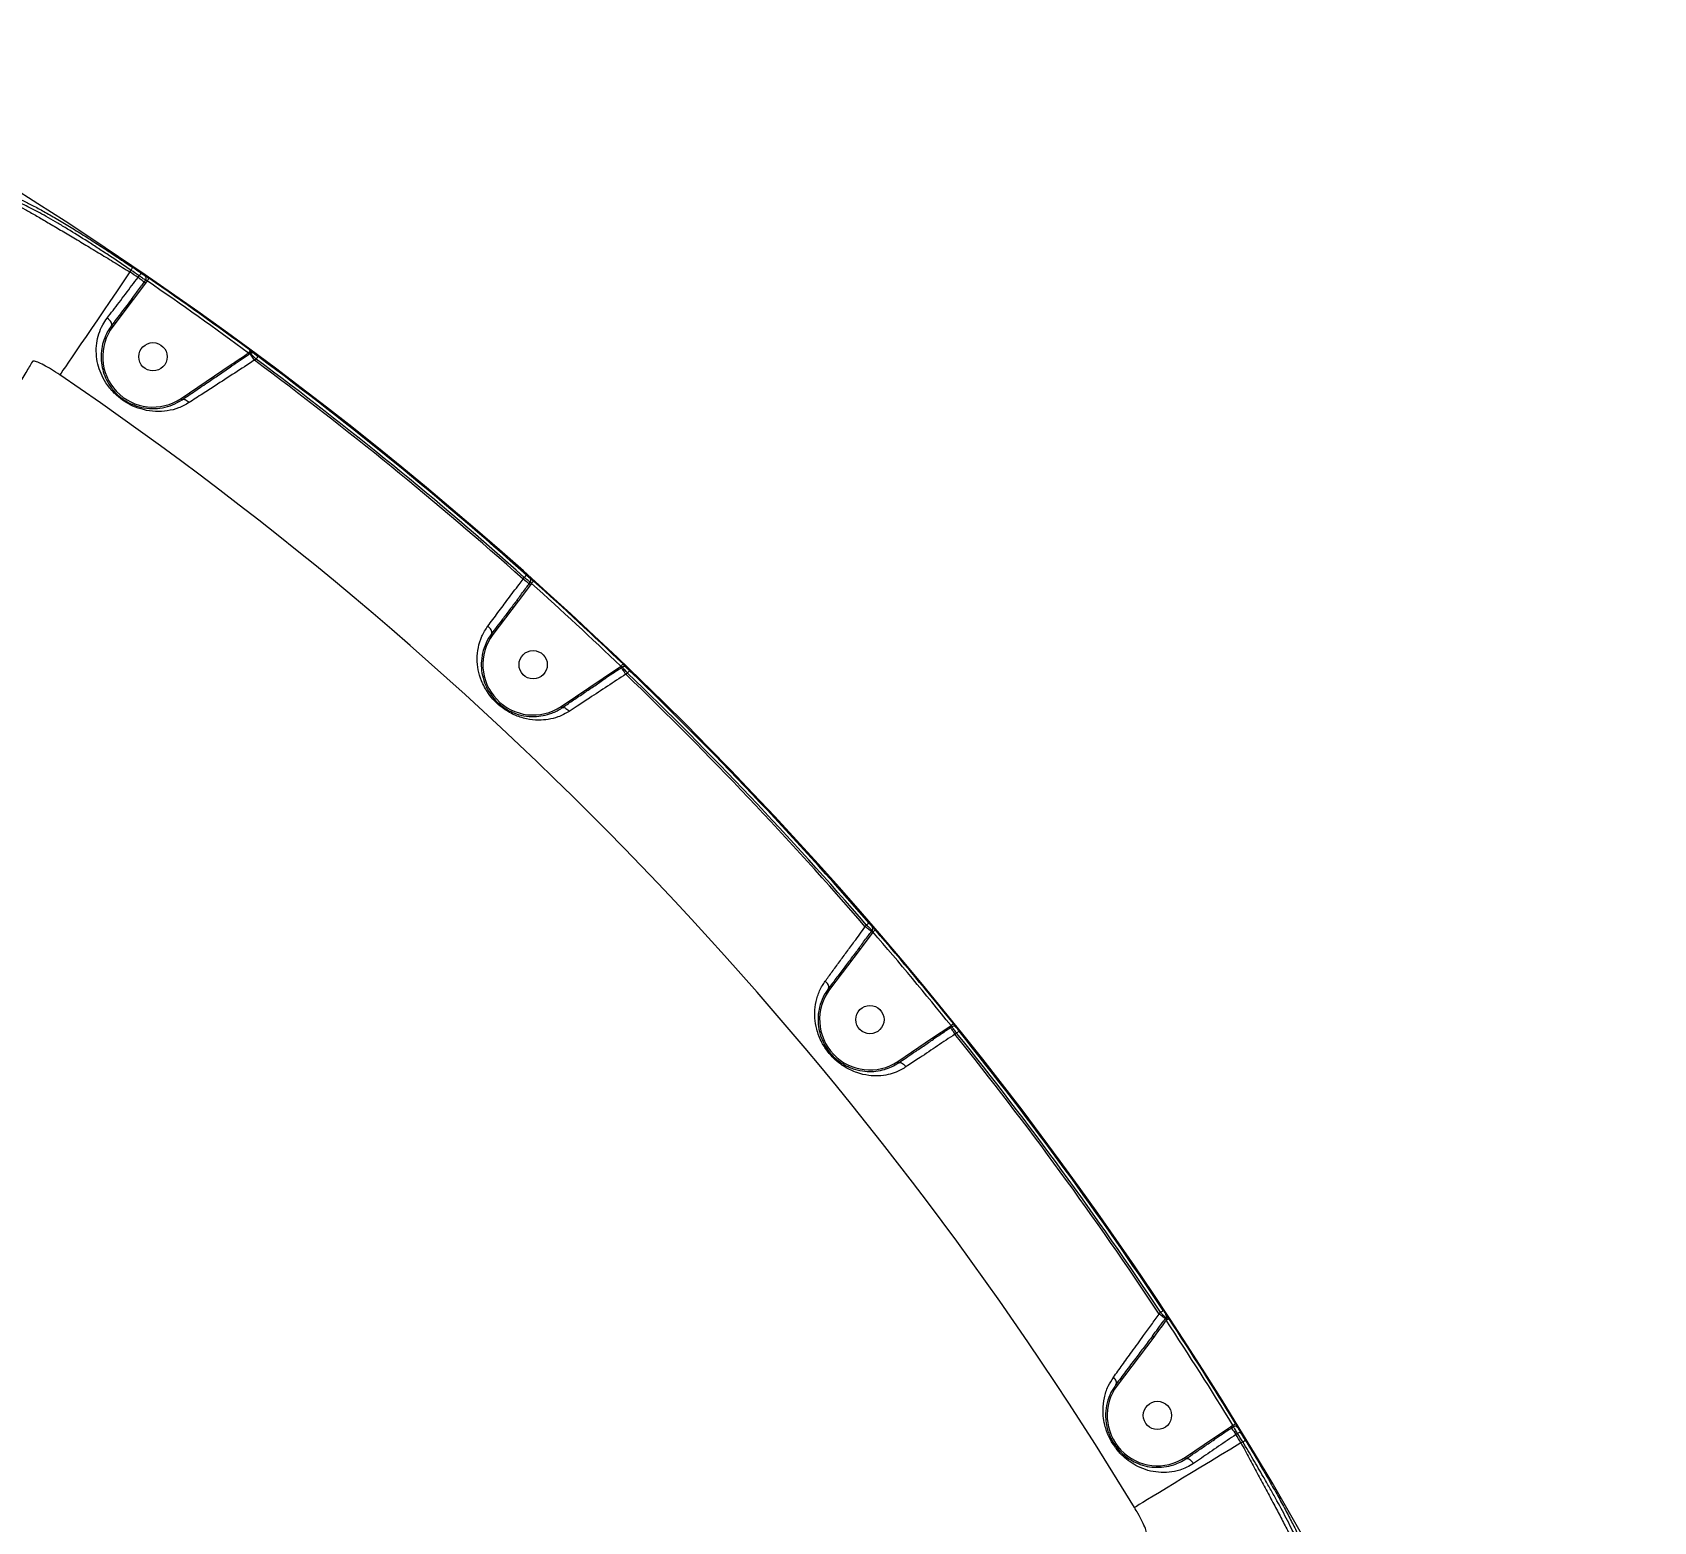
# Model space of a CAD drawing. Header units: millimetres. Extents: x -10374 to 11119, y -8221 to 9433.
# Drawn here: x -996 to -480, y -1612 to -1138 of the extents above; entities that cross this region are included whole.
import ezdxf

# ---------------------------------------------------------------- set-up
doc = ezdxf.new("R2010")
doc.units = ezdxf.units.MM
for name, color, linetype in [('DIKOM_ОБЪЕКТ', 7, 'Continuous'), ('DIKOM_РАЗМЕР_ЗОНА', 7, 'Continuous'), ('DIKOM_РАЗМЕР_ОБЪЕКТА', 7, 'Continuous')]:
    doc.layers.add(name, color=color, linetype=linetype)
doc.styles.add('style1', font='arial.ttf', dxfattribs={"width": 0.8})
doc.dimstyles.new('1-50', dxfattribs={"dimtxt": 300, "dimasz": 200, "dimexe": 100, "dimexo": 0, "dimgap": 100, "dimtad": 0, "dimdec": 0, "dimtxsty": 'style1', "dimcen": 0, "dimclrd": 7, "dimclre": 7, "dimadec": 1, "dimazin": 2, "dimtfac": 1, "dimtdec": 0, "dimtmove": 1, "dimatfit": 3, "dimfxl": 0, "dimlwd": 25, "dimlwe": 18, "dimarcsym": 0})

# ---------------------------------------------------------------- blocks, each defined once
blk = doc.blocks.new('*D16')
at = {"layer": 'Defpoints', "color": 0, "transparency": 16777216}
for p in [(-9045.1, 5161.67), (3694.49, 5161.67), (1813.16, -6719.94)]:
    blk.add_point(p, dxfattribs=at)
at = {"layer": 'DIKOM_РАЗМЕР_ОБЪЕКТА', "color": 7, "lineweight": 18, "transparency": 16777216}
for p, q in [((3694.49, 5161.67), (-9145.1, 5161.67)), ((1813.16, -6719.94), (-9145.1, -6719.94))]:
    blk.add_line(p, q, dxfattribs=at)
at = {"layer": 'DIKOM_РАЗМЕР_ОБЪЕКТА', "color": 7, "lineweight": 25, "transparency": 16777216}
for p, q in [((-9045.1, 4961.67), (-9045.1, -0.45)), ((-9045.1, -6519.94), (-9045.1, -1080.23))]:
    blk.add_line(p, q, dxfattribs=at)
at = {"layer": 'DIKOM_РАЗМЕР_ОБЪЕКТА', "color": 7, "transparency": 16777216}
for points in [[(-9078.43, 4961.67), (-9011.76, 4961.67), (-9045.1, 5161.67)], [(-9078.43, -6519.94), (-9011.76, -6519.94), (-9045.1, -6719.94)]]:
    blk.add_solid(points, dxfattribs=at)
at = {"layer": 'DIKOM_РАЗМЕР_ОБЪЕКТА', "color": 0, "transparency": 16777216, "insert": (-9045.1, -540.34), "char_height": 300, "attachment_point": 5, "rotation": 90, "style": 'style1'}
blk.add_mtext('11900', dxfattribs=at)
blk = doc.blocks.new('*D15')
at = {"layer": 'Defpoints', "color": 0, "transparency": 16777216}
for p in [(-5227.87, 8308.78), (9119.43, -1150.4), (-5227.87, -1991.82)]:
    blk.add_point(p, dxfattribs=at)
at = {"layer": 'DIKOM_РАЗМЕР_ОБЪЕКТА', "color": 7, "lineweight": 18, "transparency": 16777216}
for p, q in [((-5227.87, -1991.82), (-5227.87, 8408.78)), ((9119.43, -1150.4), (9119.43, 8408.78))]:
    blk.add_line(p, q, dxfattribs=at)
at = {"layer": 'DIKOM_РАЗМЕР_ОБЪЕКТА', "color": 7, "lineweight": 25, "transparency": 16777216}
for p, q in [((-5027.87, 8308.78), (187.44, 8308.78)), ((8919.43, 8308.78), (1267.22, 8308.78))]:
    blk.add_line(p, q, dxfattribs=at)
at = {"layer": 'DIKOM_РАЗМЕР_ОБЪЕКТА', "color": 7, "transparency": 16777216}
for points in [[(-5027.87, 8342.11), (-5027.87, 8275.44), (-5227.87, 8308.78)], [(8919.43, 8342.11), (8919.43, 8275.44), (9119.43, 8308.78)]]:
    blk.add_solid(points, dxfattribs=at)
at = {"layer": 'DIKOM_РАЗМЕР_ОБЪЕКТА', "color": 0, "transparency": 16777216, "insert": (727.33, 8308.78), "char_height": 300, "attachment_point": 5, "style": 'style1'}
blk.add_mtext('14350', dxfattribs=at)
blk = doc.blocks.new('*D14')
at = {"layer": 'Defpoints', "color": 0, "transparency": 16777216}
for p in [(-7515.85, 9236.32), (11119.43, -1423.4), (-7515.85, -2401.58)]:
    blk.add_point(p, dxfattribs=at)
at = {"layer": 'DIKOM_РАЗМЕР_ЗОНА', "color": 7, "lineweight": 18, "transparency": 16777216}
for p, q in [((-7515.85, -2401.58), (-7515.85, 9336.32)), ((11119.43, -1423.4), (11119.43, 9336.32))]:
    blk.add_line(p, q, dxfattribs=at)
at = {"layer": 'DIKOM_РАЗМЕР_ЗОНА', "color": 7, "lineweight": 25, "transparency": 16777216}
for p, q in [((-7315.85, 9236.32), (77.56, 9236.32)), ((10919.43, 9236.32), (1157.34, 9236.32))]:
    blk.add_line(p, q, dxfattribs=at)
at = {"layer": 'DIKOM_РАЗМЕР_ЗОНА', "color": 7, "transparency": 16777216}
for points in [[(-7315.85, 9269.65), (-7315.85, 9202.98), (-7515.85, 9236.32)], [(10919.43, 9269.65), (10919.43, 9202.98), (11119.43, 9236.32)]]:
    blk.add_solid(points, dxfattribs=at)
at = {"layer": 'DIKOM_РАЗМЕР_ЗОНА', "color": 0, "transparency": 16777216, "insert": (617.45, 9236.32), "char_height": 300, "attachment_point": 5, "style": 'style1'}
blk.add_mtext('18650', dxfattribs=at)
blk = doc.blocks.new('*D13')
at = {"layer": 'Defpoints', "color": 0, "transparency": 16777216}
for p in [(-10176.97, 7112.81), (3082.33, 7112.81), (2015.48, -8221.4)]:
    blk.add_point(p, dxfattribs=at)
at = {"layer": 'DIKOM_РАЗМЕР_ЗОНА', "color": 7, "lineweight": 18, "transparency": 16777216}
for p, q in [((3082.33, 7112.81), (-10276.97, 7112.81)), ((2015.48, -8221.4), (-10276.97, -8221.4))]:
    blk.add_line(p, q, dxfattribs=at)
at = {"layer": 'DIKOM_РАЗМЕР_ЗОНА', "color": 7, "lineweight": 25, "transparency": 16777216}
for p, q in [((-10176.97, 6912.81), (-10176.97, -14.41)), ((-10176.97, -8021.4), (-10176.97, -1094.19))]:
    blk.add_line(p, q, dxfattribs=at)
at = {"layer": 'DIKOM_РАЗМЕР_ЗОНА', "color": 7, "transparency": 16777216}
for points in [[(-10210.3, 6912.81), (-10143.64, 6912.81), (-10176.97, 7112.81)], [(-10210.3, -8021.4), (-10143.64, -8021.4), (-10176.97, -8221.4)]]:
    blk.add_solid(points, dxfattribs=at)
at = {"layer": 'DIKOM_РАЗМЕР_ЗОНА', "color": 0, "transparency": 16777216, "insert": (-10176.97, -554.3), "char_height": 300, "attachment_point": 5, "rotation": 90, "style": 'style1'}
blk.add_mtext('15300', dxfattribs=at)

msp = doc.modelspace()

# ---------------------------------------------------------------- linework, layer by layer
at = {"layer": 'DIKOM_ОБЪЕКТ', "color": 7, "linetype": 'Continuous', "lineweight": 15}
for p, q in [((-964.31, -1214.05), (-964.65, -1214.61)), ((-962.07, -1216.38), (-961.67, -1215.85)), ((-960.1, -1217.86), (-959.63, -1217.24)), ((-963.77, -1222.78), (-963.33, -1222.2)), ((-959.71, -1218.16), (-963.6, -1223.38)), ((-959.17, -1217.45), (-959.71, -1218.16)), ((-963.6, -1223.38), (-970.08, -1231.95)), ((-926.25, -1240.55), (-926.45, -1240.68)), ((-924.48, -1242.33), (-925.06, -1242.72)), ((-948.35, -1254.85), (-932.45, -1244.1)), ((-931.26, -1243.9), (-931.86, -1244.31)), ((-837.21, -1314.1), (-841.11, -1319.33)), ((-839.57, -1312.32), (-839.17, -1311.79)), ((-837.6, -1313.8), (-837.25, -1313.33)), ((-836.9, -1313.69), (-837.21, -1314.1)), ((-841.11, -1319.33), (-849.17, -1329.99)), ((-814.09, -1343.82), (-808.56, -1340.13)), ((-808.56, -1340.13), (-808.45, -1340.06)), ((-807.95, -1340.31), (-808.28, -1340.54)), ((-827.46, -1352.87), (-814.09, -1343.82)), ((-806.34, -1342.21), (-806.9, -1342.58)), ((-730.67, -1422.91), (-730.26, -1422.38)), ((-728.31, -1424.7), (-732.28, -1430.03)), ((-728.7, -1424.4), (-728.46, -1424.08)), ((-728.23, -1424.59), (-728.31, -1424.7)), ((-732.28, -1430.03), (-742.02, -1442.9)), ((-703.81, -1454.67), (-703.39, -1454.38)), ((-720.31, -1465.78), (-709.24, -1458.29)), ((-709.24, -1458.29), (-703.81, -1454.67)), ((-703.05, -1454.75), (-703.54, -1455.08)), ((-701.61, -1456.75), (-702.16, -1457.12)), ((-637.13, -1546.14), (-636.71, -1545.58)), ((-635.17, -1547.63), (-635.03, -1547.44)), ((-638.89, -1553.45), (-650.52, -1568.83)), ((-619.83, -1585.63), (-614.42, -1582.02)), ((-614.42, -1582.02), (-613.68, -1581.52)), ((-613.5, -1581.99), (-614.14, -1582.43)), ((-628.81, -1591.71), (-619.83, -1585.63)), ((-612.21, -1584.1), (-612.76, -1584.47)), ((-611.13, -1587.14), (-610.55, -1586.83))]:
    msp.add_line(p, q, dxfattribs=at)
at = {"layer": 'DIKOM_ОБЪЕКТ', "color": 7, "linetype": 'Continuous', "lineweight": 15, "flags": 128}
for points in [[(-964.65, -1214.61), (-966.8, -1217.77), (-968.92, -1220.89), (-971.01, -1223.96), (-973.04, -1226.95), (-974.99, -1229.82), (-976.85, -1232.55), (-978.6, -1235.12), (-980.22, -1237.5), (-981.7, -1239.67), (-983.02, -1241.62), (-984.18, -1243.32), (-985.15, -1244.75), (-985.94, -1245.91), (-986.54, -1246.79), (-986.94, -1247.37)], [(-960.1, -1217.86), (-960.19, -1217.8), (-960.33, -1217.69), (-960.53, -1217.54), (-960.78, -1217.35), (-961.06, -1217.13), (-961.38, -1216.9), (-961.72, -1216.64), (-962.07, -1216.38)], [(-961.67, -1215.85), (-961.56, -1215.69), (-961.46, -1215.54), (-961.36, -1215.4), (-961.28, -1215.28), (-961.21, -1215.18), (-961.15, -1215.1), (-961.12, -1215.05), (-961.1, -1215.03)], [(-959.17, -1217.45), (-959.06, -1217.29), (-958.96, -1217.14), (-958.86, -1217), (-958.78, -1216.88), (-958.7, -1216.78), (-958.65, -1216.7), (-958.62, -1216.65), (-958.6, -1216.63)], [(-959.71, -1218.16), (-959.77, -1218.11), (-959.84, -1218.06), (-959.91, -1218.01), (-959.96, -1217.97), (-960.01, -1217.93), (-960.05, -1217.9), (-960.08, -1217.88), (-960.1, -1217.86)], [(-963.6, -1223.38), (-963.67, -1223.32), (-963.75, -1223.26), (-963.82, -1223.21), (-963.88, -1223.16), (-963.93, -1223.13), (-963.96, -1223.1), (-963.99, -1223.08), (-963.99, -1223.08)], [(-970.48, -1231.65), (-970.39, -1231.46), (-970.39, -1231.22), (-970.48, -1230.94), (-970.64, -1230.62), (-970.87, -1230.29), (-971.17, -1229.95), (-971.51, -1229.62), (-971.9, -1229.31)], [(-970.08, -1231.95), (-970.15, -1231.9), (-970.23, -1231.84), (-970.3, -1231.79), (-970.36, -1231.74), (-970.41, -1231.7), (-970.45, -1231.68), (-970.47, -1231.66), (-970.48, -1231.65)], [(-926.93, -1240.41), (-926.81, -1240.26), (-926.7, -1240.11), (-926.6, -1239.97), (-926.51, -1239.85), (-926.44, -1239.75), (-926.38, -1239.68), (-926.35, -1239.63), (-926.33, -1239.61)], [(-926.59, -1240.47), (-926.47, -1240.35), (-926.35, -1240.24), (-926.23, -1240.15), (-926.11, -1240.09), (-926, -1240.04), (-925.89, -1240.02), (-925.8, -1240.03), (-925.73, -1240.06)], [(-926.45, -1240.68), (-926.38, -1240.77), (-926.28, -1240.93), (-926.14, -1241.13), (-925.97, -1241.39), (-925.77, -1241.68), (-925.55, -1242.01), (-925.31, -1242.36), (-925.06, -1242.72)], [(-924.48, -1242.33), (-924.37, -1242.18), (-924.26, -1242.03), (-924.16, -1241.9), (-924.07, -1241.78), (-924, -1241.68), (-923.94, -1241.6), (-923.91, -1241.55), (-923.89, -1241.53)], [(-932.45, -1244.1), (-932.4, -1244.18), (-932.35, -1244.26), (-932.3, -1244.33), (-932.26, -1244.39), (-932.22, -1244.45), (-932.2, -1244.48), (-932.18, -1244.51), (-932.17, -1244.52)], [(-948.35, -1254.85), (-948.29, -1254.93), (-948.24, -1255.01), (-948.19, -1255.08), (-948.15, -1255.15), (-948.11, -1255.2), (-948.09, -1255.24), (-948.07, -1255.26), (-948.07, -1255.27)], [(-948.07, -1255.27), (-947.85, -1255.16), (-947.6, -1255.13), (-947.32, -1255.15), (-947.02, -1255.24), (-946.71, -1255.4), (-946.4, -1255.61), (-946.1, -1255.87), (-945.81, -1256.17)], [(-837.6, -1313.8), (-837.69, -1313.74), (-837.84, -1313.63), (-838.03, -1313.48), (-838.28, -1313.29), (-838.57, -1313.07), (-838.88, -1312.83), (-839.22, -1312.58), (-839.57, -1312.32)], [(-839.17, -1311.79), (-839.04, -1311.65), (-838.92, -1311.51), (-838.81, -1311.38), (-838.71, -1311.27), (-838.62, -1311.18), (-838.56, -1311.11), (-838.52, -1311.06), (-838.5, -1311.04)], [(-837.21, -1314.1), (-837.28, -1314.05), (-837.35, -1314), (-837.41, -1313.95), (-837.47, -1313.91), (-837.51, -1313.87), (-837.55, -1313.84), (-837.58, -1313.82), (-837.6, -1313.8)], [(-836.9, -1313.69), (-836.77, -1313.55), (-836.65, -1313.41), (-836.54, -1313.29), (-836.44, -1313.18), (-836.35, -1313.08), (-836.29, -1313.01), (-836.25, -1312.97), (-836.23, -1312.95)], [(-841.11, -1319.33), (-841.18, -1319.27), (-841.26, -1319.21), (-841.33, -1319.16), (-841.39, -1319.12), (-841.44, -1319.08), (-841.48, -1319.05), (-841.5, -1319.03), (-841.51, -1319.03)], [(-808.28, -1340.54), (-808.22, -1340.63), (-808.12, -1340.78), (-807.98, -1340.99), (-807.81, -1341.25), (-807.61, -1341.54), (-807.38, -1341.87), (-807.15, -1342.22), (-806.9, -1342.58)], [(-814.09, -1343.82), (-814.03, -1343.9), (-813.98, -1343.98), (-813.93, -1344.05), (-813.89, -1344.12), (-813.86, -1344.17), (-813.83, -1344.21), (-813.81, -1344.23), (-813.81, -1344.24)], [(-806.34, -1342.21), (-806.21, -1342.07), (-806.08, -1341.94), (-805.97, -1341.81), (-805.86, -1341.71), (-805.78, -1341.62), (-805.71, -1341.55), (-805.67, -1341.5), (-805.65, -1341.49)], [(-827.46, -1352.87), (-827.4, -1352.95), (-827.35, -1353.03), (-827.3, -1353.1), (-827.26, -1353.16), (-827.22, -1353.21), (-827.2, -1353.25), (-827.18, -1353.27), (-827.18, -1353.28)], [(-728.7, -1424.4), (-728.79, -1424.33), (-728.94, -1424.22), (-729.14, -1424.07), (-729.38, -1423.89), (-729.67, -1423.67), (-729.99, -1423.43), (-730.32, -1423.18), (-730.67, -1422.91)], [(-730.26, -1422.38), (-730.12, -1422.25), (-729.98, -1422.13), (-729.85, -1422.02), (-729.74, -1421.92), (-729.65, -1421.84), (-729.57, -1421.78), (-729.53, -1421.74), (-729.51, -1421.72)], [(-728.31, -1424.7), (-728.38, -1424.65), (-728.45, -1424.59), (-728.51, -1424.55), (-728.57, -1424.5), (-728.62, -1424.47), (-728.66, -1424.44), (-728.69, -1424.41), (-728.7, -1424.4)], [(-728.23, -1424.59), (-728.08, -1424.47), (-727.95, -1424.35), (-727.82, -1424.23), (-727.7, -1424.14), (-727.61, -1424.05), (-727.54, -1423.99), (-727.49, -1423.95), (-727.47, -1423.94)], [(-732.28, -1430.03), (-732.36, -1429.97), (-732.44, -1429.91), (-732.51, -1429.86), (-732.57, -1429.81), (-732.62, -1429.78), (-732.65, -1429.75), (-732.68, -1429.73), (-732.68, -1429.73)], [(-742.02, -1442.9), (-742.09, -1442.84), (-742.17, -1442.79), (-742.24, -1442.74), (-742.3, -1442.69), (-742.35, -1442.65), (-742.38, -1442.63), (-742.41, -1442.61), (-742.42, -1442.6)], [(-703.39, -1454.38), (-703.24, -1454.26), (-703.1, -1454.15), (-702.97, -1454.04), (-702.85, -1453.95), (-702.75, -1453.87), (-702.68, -1453.81), (-702.63, -1453.77), (-702.61, -1453.76)], [(-709.24, -1458.29), (-709.18, -1458.37), (-709.13, -1458.45), (-709.08, -1458.52), (-709.04, -1458.58), (-709.01, -1458.63), (-708.98, -1458.67), (-708.96, -1458.7), (-708.96, -1458.7)], [(-703.81, -1454.67), (-703.76, -1454.74), (-703.72, -1454.81), (-703.67, -1454.88), (-703.63, -1454.94), (-703.6, -1454.99), (-703.57, -1455.03), (-703.55, -1455.06), (-703.54, -1455.08)], [(-703.54, -1455.08), (-703.47, -1455.17), (-703.37, -1455.32), (-703.23, -1455.53), (-703.06, -1455.78), (-702.86, -1456.08), (-702.64, -1456.41), (-702.4, -1456.76), (-702.16, -1457.12)], [(-720.31, -1465.78), (-720.25, -1465.86), (-720.2, -1465.94), (-720.15, -1466.01), (-720.11, -1466.07), (-720.08, -1466.12), (-720.05, -1466.16), (-720.03, -1466.18), (-720.03, -1466.19)], [(-635.17, -1547.63), (-635.25, -1547.56), (-635.4, -1547.45), (-635.6, -1547.3), (-635.85, -1547.11), (-636.13, -1546.9), (-636.45, -1546.66), (-636.78, -1546.4), (-637.13, -1546.14)], [(-636.71, -1545.58), (-636.55, -1545.48), (-636.4, -1545.38), (-636.26, -1545.28), (-636.13, -1545.2), (-636.03, -1545.13), (-635.95, -1545.08), (-635.9, -1545.05), (-635.88, -1545.03)], [(-634.96, -1547.78), (-634.83, -1547.67), (-634.72, -1547.56), (-634.63, -1547.44), (-634.55, -1547.32), (-634.5, -1547.21), (-634.48, -1547.11), (-634.48, -1547.02), (-634.51, -1546.94)], [(-634.92, -1548.12), (-634.76, -1548.02), (-634.61, -1547.91), (-634.47, -1547.82), (-634.34, -1547.74), (-634.24, -1547.67), (-634.16, -1547.62), (-634.11, -1547.58), (-634.09, -1547.57)], [(-638.89, -1553.45), (-638.97, -1553.39), (-639.05, -1553.33), (-639.12, -1553.28), (-639.18, -1553.24), (-639.23, -1553.2), (-639.26, -1553.17), (-639.29, -1553.15), (-639.29, -1553.15)], [(-650.52, -1568.83), (-650.6, -1568.78), (-650.67, -1568.72), (-650.74, -1568.67), (-650.8, -1568.62), (-650.85, -1568.58), (-650.89, -1568.56), (-650.91, -1568.54), (-650.92, -1568.53)], [(-614.42, -1582.02), (-614.37, -1582.09), (-614.32, -1582.16), (-614.28, -1582.23), (-614.24, -1582.29), (-614.2, -1582.34), (-614.17, -1582.38), (-614.15, -1582.41), (-614.14, -1582.43)], [(-613.68, -1581.52), (-613.52, -1581.42), (-613.36, -1581.33), (-613.21, -1581.24), (-613.09, -1581.16), (-612.98, -1581.09), (-612.9, -1581.04), (-612.85, -1581.01), (-612.83, -1581)], [(-612.21, -1584.1), (-612.05, -1584), (-611.89, -1583.91), (-611.75, -1583.82), (-611.62, -1583.74), (-611.51, -1583.67), (-611.43, -1583.63), (-611.38, -1583.59), (-611.36, -1583.58)], [(-611.13, -1587.14), (-614.4, -1589.12), (-617.63, -1591.08), (-620.8, -1593.01), (-623.89, -1594.88), (-626.86, -1596.68), (-629.68, -1598.39), (-632.34, -1600), (-634.8, -1601.49), (-637.05, -1602.86), (-639.06, -1604.07), (-640.82, -1605.14), (-642.3, -1606.04), (-643.5, -1606.77), (-644.41, -1607.32), (-645.01, -1607.68)], [(-619.83, -1585.63), (-619.77, -1585.71), (-619.72, -1585.79), (-619.67, -1585.86), (-619.63, -1585.92), (-619.6, -1585.98), (-619.57, -1586.01), (-619.55, -1586.04), (-619.55, -1586.05)], [(-610.55, -1586.83), (-610.39, -1586.73), (-610.23, -1586.64), (-610.09, -1586.55), (-609.96, -1586.47), (-609.85, -1586.41), (-609.77, -1586.36), (-609.72, -1586.33), (-609.7, -1586.32)], [(-628.81, -1591.71), (-628.76, -1591.79), (-628.71, -1591.87), (-628.66, -1591.94), (-628.62, -1592), (-628.58, -1592.05), (-628.56, -1592.09), (-628.54, -1592.12), (-628.53, -1592.12)]]:
    msp.add_lwpolyline(points, dxfattribs=at)
at = {"layer": 'DIKOM_ОБЪЕКТ', "color": 7, "linetype": 'Continuous', "lineweight": 15}
for centre in [(-957.31, -1241.6), (-836.34, -1339.56), (-729.19, -1452.47), (-637.7, -1578.4)]:
    msp.add_circle(centre, 4.5, dxfattribs=at)
for centre, radius, start, end in [((-1644.11, -2213.4), 1210, 28.04739, 58.95261), ((-1644.11, -2213.4), 1208, 55.62463, 55.77302), ((-1141.24, -1093.04), 214.36, 325.6314, 325.8985), ((-1644.11, -2213.4), 1208.65, 55.62316, 55.77479), ((-1644.11, -2213.4), 1209.65, 55.62316, 55.77479), ((-960.43, -1216.64), 1, 323.0319, 54.6984), ((-1644.11, -2213.4), 1209.75, 53.6062, 55.48258), ((-1644.11, -2213.4), 1208.75, 53.6062, 55.48258), ((-957.31, -1241.6), 16, 142.9212, 304.0788), ((-878.34, -1208.03), 58.14, 213.9163, 214.1681), ((-925.69, -1241.37), 0.995, 54.1566, 124.5386), ((-1644.11, -2213.4), 1208, 48.23956, 53.47007), ((-1644.11, -2213.4), 1208.65, 48.24212, 53.45906), ((-1644.11, -2213.4), 1209.65, 48.24212, 53.45906), ((-1644.11, -2213.4), 1168.37, 31.22698, 55.77302), ((-838.04, -1312.73), 1, 322.8713, 47.384), ((-1644.11, -2213.4), 1208.75, 46.26303, 48.10179), ((-1644.11, -2213.4), 1209.75, 46.26303, 48.10179), ((-836.34, -1339.56), 16, 143.2734, 303.7266), ((-963.59, -1481.06), 189.51, 52.8599, 53.0111), ((-1044.54, -1500.26), 285.18, 34.0597, 34.1588), ((-1101.51, -1058.94), 406.1, 316.1924, 316.3334), ((-807.38, -1341.14), 0.997, 46.8651, 124.352), ((-1644.11, -2213.4), 1208, 40.87275, 46.12725), ((-1644.11, -2213.4), 1208.65, 40.87943, 46.12057), ((-1644.11, -2213.4), 1209.65, 40.87943, 46.12057), ((-729.25, -1423.47), 0.997, 322.6371, 40.1218), ((-1644.11, -2213.4), 1208.75, 38.89821, 40.73697), ((-1644.11, -2213.4), 1209.75, 38.89821, 40.73697), ((-729.19, -1452.47), 16, 143.2734, 303.7266), ((-702.49, -1455.57), 0.999, 39.5737, 124.1644), ((-1644.11, -2213.4), 1208, 33.52992, 38.76044), ((-827.24, -1299.46), 201.3, 308.6159, 308.9003), ((-1644.11, -2213.4), 1208.65, 33.54093, 38.75788), ((-1644.11, -2213.4), 1209.65, 33.54093, 38.75788), ((-635.82, -1546.84), 0.995, 322.4729, 32.8076), ((-637.31, -1550.67), 3.72, 50.911, 54.841), ((-1644.11, -2213.4), 1208.75, 31.51743, 33.39379), ((-1644.11, -2213.4), 1209.75, 31.51743, 33.39379), ((-637.7, -1578.4), 16, 143.2734, 303.7266), ((-527.42, -1525.24), 103.87, 213.4019, 214.7617), ((-612.94, -1582.82), 1, 32.2969, 123.9648), ((-1644.11, -2213.4), 1209.65, 31.22521, 31.37685), ((-1644.11, -2213.4), 1208, 31.22698, 31.37538), ((-1644.11, -2213.4), 1208.65, 31.22521, 31.37685)]:
    msp.add_arc(centre, radius, start, end, dxfattribs=at)
for points, knots in [([(-1006.01, -1189.22), (-1005.26, -1189.39), (-1003.76, -1189.75), (-1000.9, -1190.88), (-997.74, -1192.34), (-994.35, -1194.09), (-990.62, -1196.15), (-986.59, -1198.51), (-982.3, -1201.12), (-977.82, -1203.93), (-973.2, -1206.91), (-968.48, -1210.02), (-965.32, -1212.16), (-963.75, -1213.22)], [0, 0, 0, 0, 0.100969, 0.201936, 0.29034, 0.379022, 0.467423, 0.556114, 0.645091, 0.733777, 0.822426, 0.91135, 1, 1, 1, 1]), ([(-1005.72, -1190.55), (-1005.05, -1190.88), (-1003.72, -1191.55), (-1001.04, -1193.01), (-998.03, -1194.69), (-994.79, -1196.54), (-991.19, -1198.63), (-987.26, -1200.94), (-983.06, -1203.43), (-978.65, -1206.08), (-974.07, -1208.85), (-969.38, -1211.7), (-966.23, -1213.65), (-964.65, -1214.61)], [0, 0, 0, 0, 0.103377, 0.206753, 0.294609, 0.382734, 0.470593, 0.558751, 0.647183, 0.735337, 0.823469, 0.911876, 1, 1, 1, 1]), ([(-964.31, -1214.05), (-966.6, -1212.5), (-970.06, -1210.16), (-974.65, -1207.16), (-979.15, -1204.25), (-983.52, -1201.53), (-987.63, -1199.06), (-991.54, -1196.79), (-995.13, -1194.84), (-998.33, -1193.25), (-1000.9, -1192.08), (-1003.5, -1191.06), (-1004.97, -1190.72), (-1005.72, -1190.55)], [0, 0, 0, 0, 0.131216, 0.198783, 0.266347, 0.397568, 0.465154, 0.532743, 0.663478, 0.730815, 0.79815, 0.898243, 1, 1, 1, 1]), ([(-971.9, -1229.31), (-970.64, -1227.66), (-968.09, -1224.31), (-964.74, -1219.89), (-962.71, -1217.23), (-962.07, -1216.38)], [0, 0, 0, 0, 0.398488, 0.808528, 1, 1, 1, 1]), ([(-959.63, -1217.24), (-959.64, -1217.24), (-959.69, -1217.21), (-959.89, -1217.08), (-960.36, -1216.77), (-960.98, -1216.34), (-961.44, -1216.01), (-961.67, -1215.85)], [0, 0, 0, 0, 0.037101, 0.277982, 0.5188, 0.759349, 1, 1, 1, 1]), ([(-961.1, -1215.03), (-960.96, -1215.12), (-960.68, -1215.31), (-960.3, -1215.56), (-960.01, -1215.74), (-959.89, -1215.81), (-959.86, -1215.82), (-959.85, -1215.82)], [0, 0, 0, 0, 0.240413, 0.481047, 0.721854, 0.962859, 1, 1, 1, 1]), ([(-959.85, -1215.82), (-959.85, -1215.83), (-959.81, -1215.84), (-959.69, -1215.91), (-959.4, -1216.09), (-959.02, -1216.34), (-958.74, -1216.53), (-958.6, -1216.63)], [0, 0, 0, 0, 0.037262, 0.278223, 0.519109, 0.759603, 1, 1, 1, 1]), ([(-959.17, -1217.45), (-959.22, -1217.42), (-959.32, -1217.37), (-959.46, -1217.3), (-959.56, -1217.26), (-959.61, -1217.24), (-959.63, -1217.24), (-959.63, -1217.24)], [0, 0, 0, 0, 0.24012, 0.481025, 0.722418, 0.962843, 1, 1, 1, 1]), ([(-963.99, -1223.08), (-963.79, -1222.81), (-962.79, -1221.48), (-961.51, -1219.73), (-960.4, -1218.27), (-960.1, -1217.86)], [0, 0, 0, 0, 0.153678, 0.768282, 1, 1, 1, 1]), ([(-963.99, -1223.08), (-965.1, -1224.53), (-967.32, -1227.48), (-969.42, -1230.25), (-970.48, -1231.65)], [0, 0, 0, 0, 0.495647, 1, 1, 1, 1]), ([(-945.81, -1256.17), (-946.92, -1256.79), (-949.13, -1258.03), (-952.74, -1258.9), (-956.45, -1259.13), (-960.1, -1258.6), (-963.13, -1257.57), (-965.4, -1256.41), (-967.48, -1255.09), (-969.44, -1253.42), (-971.11, -1251.55), (-972.59, -1249.5), (-973.93, -1246.98), (-974.95, -1243.92), (-975.43, -1240.68), (-975.32, -1237.44), (-974.61, -1234.32), (-973.49, -1231.61), (-972.38, -1230), (-971.9, -1229.31)], [0, 0, 0, 0, 0.075905, 0.151907, 0.228633, 0.305186, 0.368861, 0.401618, 0.434332, 0.490456, 0.528237, 0.566085, 0.630877, 0.695772, 0.764522, 0.833229, 0.893682, 0.954065, 1, 1, 1, 1]), ([(-970.48, -1231.65), (-970.92, -1232.29), (-971.95, -1233.79), (-973, -1236.27), (-973.71, -1239.11), (-973.9, -1242.03), (-973.56, -1244.93), (-972.75, -1247.67), (-971.63, -1249.91), (-970.37, -1251.74), (-968.96, -1253.37), (-966.93, -1255.12), (-965.05, -1256.21), (-963.07, -1257.11), (-960.73, -1257.85), (-957.52, -1258.22), (-954.26, -1257.91), (-951.06, -1257.03), (-949.06, -1255.85), (-948.07, -1255.27)], [0, 0, 0, 0, 0.046574, 0.108414, 0.170327, 0.240834, 0.311377, 0.376707, 0.441912, 0.478471, 0.514924, 0.567104, 0.618654, 0.627965, 0.689495, 0.766635, 0.843992, 0.922038, 1, 1, 1, 1]), ([(-995.67, -1243.13), (-996.32, -1244.22), (-997.62, -1246.41), (-1000.35, -1250.98), (-1003.62, -1256.48), (-1007.49, -1262.96), (-1011.92, -1270.39), (-1016.9, -1278.74), (-1022.43, -1288.02), (-1028.5, -1298.21), (-1035.07, -1309.25), (-1042.13, -1321.09), (-1049.63, -1333.69), (-1057.56, -1347.01), (-1065.91, -1361.05), (-1074.67, -1375.76), (-1083.79, -1391.1), (-1093.23, -1406.98), (-1102.96, -1423.35), (-1112.94, -1440.16), (-1123.16, -1457.39), (-1133.61, -1475), (-1144.25, -1492.94), (-1155.01, -1511.11), (-1165.86, -1529.44), (-1176.76, -1547.88), (-1187.71, -1566.4), (-1198.67, -1584.97), (-1209.61, -1603.53), (-1220.47, -1621.98), (-1231.21, -1640.24), (-1241, -1656.92), (-1249.87, -1672.04), (-1255.16, -1681.08), (-1257.81, -1685.6)], [0, 0, 0, 0, 0.031557, 0.063213, 0.09492, 0.126627, 0.158283, 0.18984, 0.221397, 0.253054, 0.284762, 0.31647, 0.348127, 0.379685, 0.411265, 0.442944, 0.474674, 0.506404, 0.538084, 0.569664, 0.601295, 0.633025, 0.664807, 0.696588, 0.728318, 0.75995, 0.79166, 0.823468, 0.855327, 0.887186, 0.918995, 0.950705, 0.975353, 1, 1, 1, 1]), ([(-986.94, -1247.37), (-987.83, -1246.78), (-989.61, -1245.61), (-992.1, -1244.18), (-994.09, -1243.24), (-995.31, -1242.9), (-995.56, -1243.06), (-995.67, -1243.13)], [0, 0, 0, 0, 0.218022, 0.433244, 0.643798, 0.851443, 1, 1, 1, 1]), ([(-925.06, -1242.72), (-927.15, -1244.08), (-931.38, -1246.82), (-936.87, -1250.38), (-941.74, -1253.53), (-944.38, -1255.24), (-945.81, -1256.17)], [0, 0, 0, 0, 0.284861, 0.57775, 0.77157, 1, 1, 1, 1]), ([(-932.45, -1244.1), (-932.21, -1243.94), (-930.37, -1242.7), (-928.52, -1241.47), (-926.93, -1240.41)], [0, 0, 0, 0, 0.134402, 1, 1, 1, 1]), ([(-926.45, -1240.68), (-928.11, -1241.79), (-930.02, -1243.07), (-931.93, -1244.35), (-932.17, -1244.52)], [0, 0, 0, 0, 0.870793, 1, 1, 1, 1]), ([(-926.59, -1240.47), (-926.67, -1240.46), (-926.78, -1240.44), (-926.89, -1240.42), (-926.93, -1240.41)], [0, 0, 0, 0, 0.705372, 1, 1, 1, 1]), ([(-926.25, -1240.55), (-926.27, -1240.55), (-926.28, -1240.54), (-926.34, -1240.52), (-926.43, -1240.5), (-926.54, -1240.48), (-926.59, -1240.47)], [0, 0, 0, 0, 0.262061, 0.321043, 0.671936, 1, 1, 1, 1]), ([(-926.33, -1239.61), (-926.27, -1239.65), (-926.06, -1239.81), (-925.87, -1239.95), (-925.73, -1240.06)], [0, 0, 0, 0, 0.2878, 1, 1, 1, 1]), ([(-924.48, -1242.33), (-924.55, -1242.27), (-924.81, -1242.01), (-925.27, -1241.57), (-925.75, -1241.08), (-926.12, -1240.71), (-926.21, -1240.61), (-926.25, -1240.55)], [0, 0, 0, 0, 0.074895, 0.315161, 0.545172, 0.771502, 1, 1, 1, 1]), ([(-925.73, -1240.06), (-925.64, -1240.13), (-925.43, -1240.29), (-925.2, -1240.48), (-925.14, -1240.54), (-925.11, -1240.57)], [0, 0, 0, 0, 0.298641, 0.649101, 1, 1, 1, 1]), ([(-925.11, -1240.57), (-925.08, -1240.6), (-925.02, -1240.66), (-924.77, -1240.86), (-924.43, -1241.12), (-924.12, -1241.36), (-923.93, -1241.5), (-923.89, -1241.53)], [0, 0, 0, 0, 0.224948, 0.449491, 0.680254, 0.923763, 1, 1, 1, 1]), ([(-948.07, -1255.27), (-946.7, -1254.35), (-943.96, -1252.49), (-939.82, -1249.69), (-935.87, -1247.02), (-933.41, -1245.35), (-932.17, -1244.52)], [0, 0, 0, 0, 0.279444, 0.563417, 0.780706, 1, 1, 1, 1]), ([(-850.79, -1327.32), (-849.72, -1325.89), (-847.63, -1323.1), (-844.26, -1318.59), (-841.56, -1314.99), (-839.99, -1312.88), (-839.57, -1312.32)], [0, 0, 0, 0, 0.302886, 0.594464, 0.892028, 1, 1, 1, 1]), ([(-841.51, -1319.03), (-841.31, -1318.76), (-840.3, -1317.43), (-839.01, -1315.68), (-837.91, -1314.21), (-837.6, -1313.8)], [0, 0, 0, 0, 0.153337, 0.766574, 1, 1, 1, 1]), ([(-837.25, -1313.33), (-837.25, -1313.33), (-837.3, -1313.3), (-837.49, -1313.15), (-837.94, -1312.8), (-838.52, -1312.33), (-838.95, -1311.97), (-839.17, -1311.79)], [0, 0, 0, 0, 0.038789, 0.278381, 0.51867, 0.7595, 1, 1, 1, 1]), ([(-838.5, -1311.04), (-838.38, -1311.16), (-838.12, -1311.38), (-837.78, -1311.67), (-837.52, -1311.89), (-837.4, -1311.97), (-837.37, -1311.99), (-837.37, -1311.99)], [0, 0, 0, 0, 0.240752, 0.481471, 0.721645, 0.961181, 1, 1, 1, 1]), ([(-837.37, -1311.99), (-837.36, -1312), (-837.33, -1312.01), (-837.22, -1312.1), (-836.95, -1312.32), (-836.61, -1312.61), (-836.36, -1312.84), (-836.23, -1312.95)], [0, 0, 0, 0, 0.038558, 0.27808, 0.518332, 0.759184, 1, 1, 1, 1]), ([(-836.9, -1313.69), (-836.94, -1313.65), (-837.01, -1313.56), (-837.11, -1313.45), (-837.19, -1313.37), (-837.23, -1313.34), (-837.24, -1313.33), (-837.25, -1313.33)], [0, 0, 0, 0, 0.24431, 0.485912, 0.724552, 0.96172, 1, 1, 1, 1]), ([(-841.51, -1319.03), (-842.28, -1320.05), (-843.84, -1322.11), (-846.57, -1325.73), (-848.43, -1328.18), (-849.56, -1329.69)], [0, 0, 0, 0, 0.277463, 0.557295, 1, 1, 1, 1]), ([(-824.88, -1354.41), (-826.06, -1355.06), (-828.2, -1356.25), (-831.51, -1357.05), (-834.86, -1357.31), (-838.47, -1356.92), (-841.73, -1355.86), (-844.33, -1354.52), (-846.46, -1353.1), (-848.68, -1351.13), (-850.54, -1348.86), (-851.87, -1346.69), (-853.03, -1344.19), (-853.91, -1341.2), (-854.25, -1337.67), (-853.9, -1334.09), (-852.85, -1330.54), (-851.46, -1328.38), (-850.79, -1327.32)], [0, 0, 0, 0, 0.078546, 0.143059, 0.207603, 0.287216, 0.366551, 0.405749, 0.444848, 0.497441, 0.549692, 0.59227, 0.634937, 0.707295, 0.779729, 0.854484, 0.929141, 1, 1, 1, 1]), ([(-849.56, -1329.69), (-849.56, -1329.69), (-850.27, -1330.63), (-851.46, -1332.67), (-852.53, -1335.84), (-852.93, -1339.06), (-852.73, -1342.2), (-852.04, -1344.86), (-851.07, -1347.08), (-849.96, -1348.98), (-848.36, -1350.98), (-846.41, -1352.71), (-844.57, -1353.9), (-843.45, -1354.46), (-841.7, -1355.22), (-839.33, -1355.92), (-836.15, -1356.15), (-833.15, -1355.84), (-830.23, -1354.98), (-828.16, -1354.01), (-827.18, -1353.28), (-827.18, -1353.28)], [0, 0, 0, 0, 0.000032, 0.072281, 0.148943, 0.225695, 0.2991, 0.372408, 0.414039, 0.455547, 0.504498, 0.553091, 0.58935, 0.625756, 0.627652, 0.70722, 0.787133, 0.853352, 0.919532, 0.999961, 1, 1, 1, 1]), ([(-849.56, -1329.69), (-849.51, -1329.57), (-849.39, -1329.33), (-849.53, -1328.79), (-849.88, -1328.2), (-850.31, -1327.72), (-850.63, -1327.44), (-850.75, -1327.35), (-850.79, -1327.32)], [0, 0, 0, 0, 0.220485, 0.440961, 0.661434, 0.881898, 0.963517, 1, 1, 1, 1]), ([(-808.28, -1340.54), (-808.56, -1340.73), (-809.94, -1341.66), (-811.79, -1342.88), (-813.35, -1343.93), (-813.81, -1344.24)], [0, 0, 0, 0, 0.150424, 0.752097, 1, 1, 1, 1]), ([(-807.95, -1340.31), (-807.96, -1340.3), (-807.98, -1340.28), (-808.09, -1340.22), (-808.23, -1340.15), (-808.36, -1340.09), (-808.43, -1340.06), (-808.45, -1340.06)], [0, 0, 0, 0, 0.217805, 0.443486, 0.683165, 0.939374, 1, 1, 1, 1]), ([(-806.34, -1342.21), (-806.39, -1342.16), (-806.61, -1341.9), (-807.02, -1341.44), (-807.47, -1340.9), (-807.82, -1340.49), (-807.9, -1340.37), (-807.95, -1340.31)], [0, 0, 0, 0, 0.054706, 0.294357, 0.530145, 0.764699, 1, 1, 1, 1]), ([(-807.76, -1339.34), (-807.73, -1339.36), (-807.58, -1339.51), (-807.31, -1339.77), (-807.01, -1340.07), (-806.78, -1340.31), (-806.73, -1340.37), (-806.7, -1340.41)], [0, 0, 0, 0, 0.055791, 0.296817, 0.532706, 0.766227, 1, 1, 1, 1]), ([(-806.7, -1340.41), (-806.67, -1340.44), (-806.62, -1340.51), (-806.4, -1340.75), (-806.1, -1341.05), (-805.83, -1341.31), (-805.68, -1341.46), (-805.65, -1341.49)], [0, 0, 0, 0, 0.234064, 0.467953, 0.703882, 0.944757, 1, 1, 1, 1]), ([(-827.18, -1353.28), (-826.1, -1352.55), (-823.93, -1351.08), (-820.56, -1348.8), (-817.18, -1346.52), (-814.94, -1345), (-813.81, -1344.24)], [0, 0, 0, 0, 0.259546, 0.52184, 0.759884, 1, 1, 1, 1]), ([(-806.9, -1342.58), (-808.84, -1343.86), (-812.76, -1346.44), (-817.94, -1349.84), (-821.97, -1352.5), (-824.04, -1353.85), (-824.88, -1354.41)], [0, 0, 0, 0, 0.307247, 0.62331, 0.846342, 1, 1, 1, 1]), ([(-827.18, -1353.28), (-827.04, -1353.22), (-826.77, -1353.11), (-826.21, -1353.25), (-825.61, -1353.62), (-825.19, -1354.02), (-824.96, -1354.3), (-824.91, -1354.37), (-824.88, -1354.41)], [0, 0, 0, 0, 0.231675, 0.463277, 0.694873, 0.92648, 0.961069, 1, 1, 1, 1]), ([(-743.42, -1440.25), (-742.69, -1439.26), (-741.22, -1437.26), (-738.91, -1434.12), (-736.55, -1430.9), (-733.81, -1427.19), (-731.84, -1424.5), (-730.67, -1422.91)], [0, 0, 0, 0, 0.187288, 0.376545, 0.557004, 0.739198, 1, 1, 1, 1]), ([(-728.46, -1424.08), (-728.46, -1424.07), (-728.51, -1424.04), (-728.68, -1423.89), (-729.09, -1423.5), (-729.65, -1422.98), (-730.06, -1422.58), (-730.26, -1422.38)], [0, 0, 0, 0, 0.028631, 0.267099, 0.51013, 0.755679, 1, 1, 1, 1]), ([(-729.51, -1421.72), (-729.39, -1421.85), (-729.16, -1422.12), (-728.85, -1422.46), (-728.62, -1422.71), (-728.52, -1422.81), (-728.49, -1422.83), (-728.49, -1422.83)], [0, 0, 0, 0, 0.245874, 0.491846, 0.734289, 0.971511, 1, 1, 1, 1]), ([(-728.49, -1422.83), (-728.49, -1422.83), (-728.46, -1422.85), (-728.36, -1422.94), (-728.13, -1423.2), (-727.82, -1423.54), (-727.59, -1423.81), (-727.47, -1423.94)], [0, 0, 0, 0, 0.027848, 0.265043, 0.507693, 0.753933, 1, 1, 1, 1]), ([(-732.68, -1429.73), (-732.48, -1429.46), (-731.48, -1428.13), (-730.17, -1426.34), (-729.03, -1424.84), (-728.7, -1424.4)], [0, 0, 0, 0, 0.150442, 0.752145, 1, 1, 1, 1]), ([(-728.23, -1424.59), (-728.25, -1424.53), (-728.3, -1424.4), (-728.37, -1424.24), (-728.42, -1424.13), (-728.44, -1424.09), (-728.46, -1424.08), (-728.46, -1424.08), (-728.46, -1424.08)], [0, 0, 0, 0, 0.263063, 0.515827, 0.752084, 0.941033, 0.974176, 1, 1, 1, 1]), ([(-732.68, -1429.73), (-733.5, -1430.8), (-735.13, -1432.96), (-737.58, -1436.21), (-740.04, -1439.46), (-741.62, -1441.55), (-742.42, -1442.6)], [0, 0, 0, 0, 0.238047, 0.478153, 0.737711, 1, 1, 1, 1]), ([(-717.73, -1467.54), (-717.93, -1467.67), (-718.92, -1468.3), (-720.8, -1469.21), (-723.53, -1470.06), (-726.48, -1470.44), (-729.82, -1470.29), (-733.34, -1469.48), (-736.78, -1467.9), (-739.42, -1466.01), (-741.22, -1464.29), (-742.47, -1462.86), (-743.56, -1461.33), (-744.59, -1459.57), (-745.47, -1457.62), (-746.31, -1455.03), (-746.81, -1451.97), (-746.73, -1448.46), (-745.96, -1444.97), (-744.76, -1442.21), (-743.73, -1440.7), (-743.42, -1440.25)], [0, 0, 0, 0, 0.013455, 0.066322, 0.119231, 0.183274, 0.247355, 0.32648, 0.405369, 0.46786, 0.499096, 0.530303, 0.561441, 0.592623, 0.634515, 0.676489, 0.748086, 0.819761, 0.89396, 0.968065, 1, 1, 1, 1]), ([(-742.41, -1442.6), (-742.41, -1442.6), (-742.68, -1443.03), (-743.7, -1444.38), (-744.82, -1446.88), (-745.61, -1449.99), (-745.78, -1453.1), (-745.42, -1455.8), (-744.75, -1458.1), (-744.01, -1459.81), (-743.13, -1461.35), (-741.99, -1462.97), (-740.84, -1464.2), (-739.24, -1465.61), (-737.13, -1467.07), (-734.09, -1468.36), (-730.97, -1468.97), (-727.98, -1469.01), (-725.33, -1468.59), (-722.85, -1467.76), (-721.12, -1466.91), (-720.22, -1466.31), (-720.03, -1466.19), (-720.03, -1466.19)], [0, 0, 0, 0, 0.000039, 0.032602, 0.108704, 0.184892, 0.257485, 0.329978, 0.370895, 0.411693, 0.440856, 0.469951, 0.516399, 0.527829, 0.587795, 0.667039, 0.746588, 0.81234, 0.878067, 0.93226, 0.98641, 0.999966, 1, 1, 1, 1]), ([(-742.41, -1442.6), (-742.35, -1442.47), (-742.22, -1442.2), (-742.33, -1441.64), (-742.67, -1441.02), (-743.05, -1440.58), (-743.32, -1440.34), (-743.38, -1440.28), (-743.42, -1440.25)], [0, 0, 0, 0, 0.231629, 0.463248, 0.694862, 0.926464, 0.961083, 1, 1, 1, 1]), ([(-703.05, -1454.75), (-703.05, -1454.73), (-703.07, -1454.71), (-703.14, -1454.62), (-703.24, -1454.52), (-703.33, -1454.44), (-703.38, -1454.39), (-703.39, -1454.38)], [0, 0, 0, 0, 0.236881, 0.474293, 0.713744, 0.956509, 1, 1, 1, 1]), ([(-702.61, -1453.76), (-702.59, -1453.78), (-702.47, -1453.93), (-702.24, -1454.22), (-701.98, -1454.56), (-701.79, -1454.82), (-701.74, -1454.9), (-701.72, -1454.94)], [0, 0, 0, 0, 0.042518, 0.282389, 0.521637, 0.760758, 1, 1, 1, 1]), ([(-720.03, -1466.19), (-718.46, -1465.14), (-715.92, -1463.41), (-712.17, -1460.88), (-710.03, -1459.43), (-708.96, -1458.7)], [0, 0, 0, 0, 0.442716, 0.720163, 1, 1, 1, 1]), ([(-702.16, -1457.12), (-704.01, -1458.36), (-707.77, -1460.88), (-712.78, -1464.23), (-716.06, -1466.42), (-717.51, -1467.39), (-717.73, -1467.54)], [0, 0, 0, 0, 0.343495, 0.696942, 0.95454, 1, 1, 1, 1]), ([(-703.54, -1455.08), (-703.81, -1455.26), (-705.19, -1456.2), (-707.01, -1457.39), (-708.54, -1458.42), (-708.96, -1458.7)], [0, 0, 0, 0, 0.153313, 0.766578, 1, 1, 1, 1]), ([(-701.61, -1456.75), (-701.64, -1456.71), (-701.83, -1456.45), (-702.19, -1455.96), (-702.62, -1455.38), (-702.93, -1454.94), (-703.01, -1454.81), (-703.05, -1454.75)], [0, 0, 0, 0, 0.04221, 0.281948, 0.521281, 0.760614, 1, 1, 1, 1]), ([(-701.72, -1454.94), (-701.7, -1454.98), (-701.65, -1455.05), (-701.46, -1455.32), (-701.2, -1455.66), (-700.97, -1455.95), (-700.85, -1456.1), (-700.83, -1456.12)], [0, 0, 0, 0, 0.239419, 0.478696, 0.717985, 0.95777, 1, 1, 1, 1]), ([(-720.03, -1466.19), (-719.9, -1466.14), (-719.65, -1466.04), (-719.13, -1466.21), (-718.55, -1466.59), (-718.1, -1467.04), (-717.84, -1467.38), (-717.75, -1467.5), (-717.73, -1467.54)], [0, 0, 0, 0, 0.220478, 0.44094, 0.661444, 0.881964, 0.963528, 1, 1, 1, 1]), ([(-651.7, -1566.24), (-650.78, -1564.96), (-648.92, -1562.39), (-645.69, -1557.94), (-642.57, -1553.63), (-639.63, -1549.59), (-637.97, -1547.29), (-637.13, -1546.14)], [0, 0, 0, 0, 0.210643, 0.424753, 0.676216, 0.837396, 1, 1, 1, 1]), ([(-635.03, -1547.44), (-635.08, -1547.39), (-635.19, -1547.28), (-635.59, -1546.85), (-636.12, -1546.26), (-636.51, -1545.81), (-636.71, -1545.58)], [0, 0, 0, 0, 0.242509, 0.491692, 0.747306, 1, 1, 1, 1]), ([(-635.88, -1545.03), (-635.77, -1545.19), (-635.57, -1545.49), (-635.29, -1545.89), (-635.07, -1546.19), (-635.01, -1546.26), (-634.98, -1546.3)], [0, 0, 0, 0, 0.256582, 0.513643, 0.761186, 1, 1, 1, 1]), ([(-634.96, -1547.78), (-634.97, -1547.73), (-634.98, -1547.62), (-635.01, -1547.51), (-635.02, -1547.46), (-635.03, -1547.45), (-635.03, -1547.44)], [0, 0, 0, 0, 0.328187, 0.678719, 0.920377, 1, 1, 1, 1]), ([(-634.98, -1546.3), (-634.95, -1546.33), (-634.89, -1546.4), (-634.72, -1546.64), (-634.57, -1546.85), (-634.51, -1546.94)], [0, 0, 0, 0, 0.350937, 0.701388, 1, 1, 1, 1]), ([(-634.51, -1546.94), (-634.47, -1547), (-634.33, -1547.2), (-634.19, -1547.41), (-634.09, -1547.57)], [0, 0, 0, 0, 0.287943, 1, 1, 1, 1]), ([(-639.29, -1553.15), (-638.1, -1551.54), (-636.73, -1549.7), (-635.35, -1547.87), (-635.17, -1547.63)], [0, 0, 0, 0, 0.870186, 1, 1, 1, 1]), ([(-634.92, -1548.12), (-635.05, -1548.29), (-636.38, -1550.06), (-637.7, -1551.84), (-638.89, -1553.45)], [0, 0, 0, 0, 0.097425, 1, 1, 1, 1]), ([(-634.92, -1548.12), (-634.93, -1548.04), (-634.94, -1547.92), (-634.96, -1547.81), (-634.96, -1547.78)], [0, 0, 0, 0, 0.720825, 1, 1, 1, 1]), ([(-639.29, -1553.15), (-640.19, -1554.33), (-641.98, -1556.7), (-644.84, -1560.49), (-647.89, -1564.52), (-649.9, -1567.19), (-650.92, -1568.53)], [0, 0, 0, 0, 0.216071, 0.434112, 0.714762, 1, 1, 1, 1]), ([(-626.27, -1593.67), (-626.97, -1594.1), (-628.38, -1594.96), (-630.99, -1595.95), (-634.02, -1596.57), (-637.43, -1596.58), (-640.75, -1595.96), (-643.75, -1594.8), (-646.4, -1593.25), (-648.81, -1591.32), (-650.73, -1589.18), (-652.1, -1587.15), (-653.01, -1585.5), (-653.76, -1583.78), (-654.44, -1581.68), (-654.92, -1579.28), (-655.11, -1576.18), (-654.72, -1572.75), (-653.61, -1569.25), (-652.3, -1567.18), (-651.7, -1566.24)], [0, 0, 0, 0, 0.045082, 0.090185, 0.158888, 0.227683, 0.298403, 0.369114, 0.425051, 0.480818, 0.54082, 0.571384, 0.601954, 0.634468, 0.66703, 0.719847, 0.77277, 0.852884, 0.932985, 1, 1, 1, 1]), ([(-650.92, -1568.53), (-650.85, -1568.39), (-650.71, -1568.11), (-650.8, -1567.51), (-651.11, -1566.9), (-651.46, -1566.47), (-651.67, -1566.27), (-651.7, -1566.24)], [0, 0, 0, 0, 0.246254, 0.492493, 0.73877, 0.958026, 1, 1, 1, 1]), ([(-650.92, -1568.53), (-650.92, -1568.53), (-651.39, -1569.41), (-652.77, -1571.22), (-653.79, -1574.34), (-654.25, -1577.37), (-654.17, -1580.1), (-653.8, -1582.21), (-653.23, -1584.05), (-652.49, -1585.82), (-651.64, -1587.27), (-650.4, -1589), (-648.88, -1590.65), (-646.76, -1592.27), (-644.39, -1593.57), (-641.71, -1594.51), (-638.72, -1594.96), (-635.64, -1594.87), (-632.87, -1594.26), (-630.5, -1593.3), (-629.16, -1592.56), (-628.53, -1592.12), (-628.53, -1592.12)], [0, 0, 0, 0, 0.000047, 0.068789, 0.150684, 0.232577, 0.285124, 0.337534, 0.368491, 0.399365, 0.443488, 0.455882, 0.512444, 0.567506, 0.622782, 0.694928, 0.767097, 0.83776, 0.908337, 0.954173, 0.999977, 1, 1, 1, 1]), ([(-614.14, -1582.43), (-614.42, -1582.61), (-615.8, -1583.55), (-617.61, -1584.74), (-619.13, -1585.77), (-619.55, -1586.05)], [0, 0, 0, 0, 0.153663, 0.768323, 1, 1, 1, 1]), ([(-613.5, -1581.99), (-613.5, -1581.98), (-613.5, -1581.94), (-613.54, -1581.83), (-613.59, -1581.7), (-613.65, -1581.59), (-613.67, -1581.53), (-613.68, -1581.52)], [0, 0, 0, 0, 0.240265, 0.481235, 0.72229, 0.962982, 1, 1, 1, 1]), ([(-612.21, -1584.1), (-612.23, -1584.06), (-612.41, -1583.79), (-612.73, -1583.28), (-613.11, -1582.66), (-613.39, -1582.19), (-613.46, -1582.06), (-613.5, -1581.99)], [0, 0, 0, 0, 0.037217, 0.278119, 0.518855, 0.759391, 1, 1, 1, 1]), ([(-612.83, -1581), (-612.81, -1581.02), (-612.71, -1581.19), (-612.52, -1581.5), (-612.31, -1581.87), (-612.14, -1582.16), (-612.11, -1582.25), (-612.09, -1582.29)], [0, 0, 0, 0, 0.037163, 0.277839, 0.518576, 0.759217, 1, 1, 1, 1]), ([(-612.09, -1582.29), (-612.07, -1582.33), (-612.04, -1582.41), (-611.88, -1582.7), (-611.66, -1583.08), (-611.47, -1583.39), (-611.37, -1583.56), (-611.36, -1583.58)], [0, 0, 0, 0, 0.240719, 0.481361, 0.722132, 0.962825, 1, 1, 1, 1]), ([(-628.53, -1592.12), (-627.64, -1591.52), (-625.75, -1590.24), (-622.75, -1588.21), (-620.62, -1586.77), (-619.55, -1586.05)], [0, 0, 0, 0, 0.309366, 0.653201, 1, 1, 1, 1]), ([(-612.76, -1584.47), (-614.59, -1585.72), (-618.32, -1588.25), (-622.84, -1591.33), (-625.43, -1593.09), (-626.27, -1593.67)], [0, 0, 0, 0, 0.395883, 0.803222, 1, 1, 1, 1]), ([(-611.13, -1587.14), (-610.25, -1588.76), (-608.5, -1591.98), (-605.9, -1596.78), (-603.38, -1601.5), (-600.96, -1606.07), (-598.67, -1610.43), (-596.55, -1614.51), (-594.62, -1618.27), (-592.91, -1621.66), (-591.46, -1624.61), (-590.28, -1627.11), (-589.6, -1628.61), (-589.31, -1629.29), (-589.25, -1629.41)], [0, 0, 0, 0, 0.087443, 0.174885, 0.263311, 0.352018, 0.440447, 0.52975, 0.619338, 0.708642, 0.798551, 0.88875, 0.97866, 1, 1, 1, 1]), ([(-589.25, -1629.41), (-589.43, -1628.43), (-589.71, -1626.94), (-590.63, -1624.27), (-591.78, -1621.32), (-593.31, -1617.91), (-595.15, -1614.14), (-597.19, -1610.14), (-599.51, -1605.84), (-602.03, -1601.33), (-604.38, -1597.22), (-607.21, -1592.37), (-609.43, -1588.69), (-610.55, -1586.83)], [0, 0, 0, 0, 0.130741, 0.198063, 0.265385, 0.396116, 0.463451, 0.530786, 0.661197, 0.728347, 0.795494, 0.896893, 1, 1, 1, 1]), ([(-609.7, -1586.32), (-608.56, -1588.2), (-606.3, -1591.95), (-603.19, -1597.29), (-600.37, -1602.25), (-597.86, -1606.78), (-595.56, -1611.11), (-593.5, -1615.16), (-591.72, -1618.9), (-590.23, -1622.27), (-589.1, -1625.23), (-588.28, -1627.8), (-588.05, -1629.12), (-587.93, -1629.78)], [0, 0, 0, 0, 0.102185, 0.20437, 0.29249, 0.380894, 0.469013, 0.557404, 0.646078, 0.734469, 0.822883, 0.91158, 1, 1, 1, 1]), ([(-628.53, -1592.12), (-628.42, -1592.08), (-628.2, -1592), (-627.71, -1592.19), (-627.16, -1592.59), (-626.69, -1593.08), (-626.4, -1593.47), (-626.29, -1593.63), (-626.27, -1593.67)], [0, 0, 0, 0, 0.212327, 0.424676, 0.637016, 0.849371, 0.96545, 1, 1, 1, 1]), ([(-641.24, -1616.63), (-641.15, -1616.46), (-640.97, -1616.11), (-641.47, -1614.46), (-642.48, -1612.2), (-643.74, -1609.82), (-644.65, -1608.29), (-645.01, -1607.68)], [0, 0, 0, 0, 0.209908, 0.422899, 0.63826, 0.855357, 1, 1, 1, 1])]:
    msp.add_open_spline(points, degree=3, knots=knots, dxfattribs=at)

# ---------------------------------------------------------------- dimensions: what is measured, and where the dimension line sits
at = {"layer": 'DIKOM_РАЗМЕР_ЗОНА'}
for base, p1, p2, angle, text, picture, middle in [((-7515.85, 9236.32), (11119.43, -1423.4), (-7515.85, -2401.58), 180, '18650', '*D14', (617.45, 9236.32)), ((-10176.97, 7112.81), (2015.48, -8221.4), (3082.33, 7112.81), 270, '15300', '*D13', (-10176.97, -554.3))]:
    dim = msp.add_linear_dim(base=base, p1=p1, p2=p2, angle=angle, text=text, dimstyle='1-50', override={"dimscale": 1, "dimtix": 0, "dimtofl": 1, "dimtmove": 1, "dimatfit": 3}, dxfattribs=at)
    dim.commit()
    dim.dimension.update_dxf_attribs({"geometry": picture, "text_midpoint": middle, "dimtype": 160})
at = {"layer": 'DIKOM_РАЗМЕР_ОБЪЕКТА'}
for base, p1, p2, angle, text, picture, middle in [((-5227.87, 8308.78), (9119.43, -1150.4), (-5227.87, -1991.82), 180, '14350', '*D15', (727.33, 8308.78)), ((-9045.1, 5161.67), (1813.16, -6719.94), (3694.49, 5161.67), 270, '11900', '*D16', (-9045.1, -540.34))]:
    dim = msp.add_linear_dim(base=base, p1=p1, p2=p2, angle=angle, text=text, dimstyle='1-50', override={"dimscale": 1, "dimtix": 0, "dimtofl": 1, "dimtmove": 1, "dimatfit": 3}, dxfattribs=at)
    dim.commit()
    dim.dimension.update_dxf_attribs({"geometry": picture, "text_midpoint": middle, "dimtype": 160})

doc.saveas('drawing.dxf')
